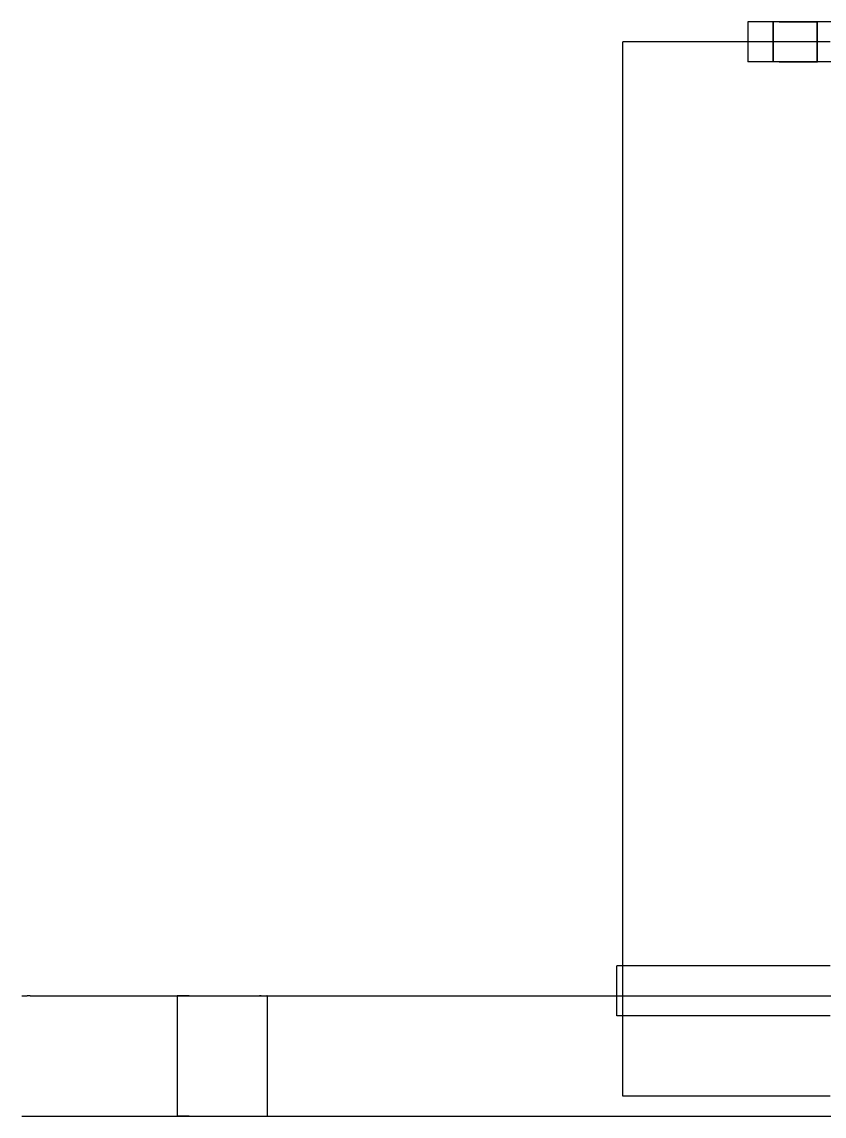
# Model space of a CAD drawing. Header units: millimetres. Extents: x -180 to 1414, y -663 to 972.
# Drawn here: x -115 to -34.9, y 0 to 109.2 of the extents above; entities that cross this region are included whole.
import ezdxf

# ---------------------------------------------------------------- set-up
doc = ezdxf.new("R2010")
doc.units = ezdxf.units.MM
doc.layers.add('FRONT', color=8, linetype='Continuous')

msp = doc.modelspace()

# ---------------------------------------------------------------- linework, layer by layer
at = {"layer": 'FRONT'}
for p, q in [((-42.38, 109.2), (-42.5, 109.2)), ((-42.5, 109.2), (-42.5, 105.2)), ((-42.03, 109.2), (-42.38, 109.2)), ((-41.43, 109.2), (-42.03, 109.2)), ((-40.61, 109.2), (-41.43, 109.2)), ((-39.56, 109.2), (-40.61, 109.2)), ((-39.95, 109.2), (-39.97, 109.2)), ((-39.97, 105.2), (-39.97, 109.2)), ((-39.97, 109.2), (-39.97, 109.2)), ((-39.95, 105.2), (-39.95, 109.2)), ((-39.94, 109.2), (-39.95, 109.2)), ((-39.92, 109.2), (-39.95, 109.2)), ((-39.92, 109.2), (-39.94, 109.2)), ((-39.89, 109.2), (-39.92, 109.2)), ((-39.88, 109.2), (-39.92, 109.2)), ((-39.85, 109.2), (-39.89, 109.2)), ((-39.82, 109.2), (-39.88, 109.2)), ((-39.8, 109.2), (-39.85, 109.2)), ((-39.76, 109.2), (-39.82, 109.2)), ((-39.73, 109.2), (-39.8, 109.2)), ((-39.68, 109.2), (-39.76, 109.2)), ((-39.65, 109.2), (-39.73, 109.2)), ((-39.59, 109.2), (-39.68, 109.2)), ((-39.56, 109.2), (-39.65, 109.2)), ((-39.49, 109.2), (-39.59, 109.2)), ((-38.29, 109.2), (-39.56, 109.2)), ((-39.47, 109.2), (-39.56, 109.2)), ((-39.39, 109.2), (-39.49, 109.2)), ((-39.36, 109.2), (-39.47, 109.2)), ((-39.39, 109.2), (-39.27, 109.2)), ((-39.36, 109.2), (-39.24, 109.2)), ((-39.27, 109.2), (-39.14, 109.2)), ((-39.24, 109.2), (-39.12, 109.2)), ((-39.14, 109.2), (-39.01, 109.2)), ((-39.12, 109.2), (-38.99, 109.2)), ((-39.01, 109.2), (-38.87, 109.2)), ((-38.99, 109.2), (-38.85, 109.2)), ((-38.87, 109.2), (-38.73, 109.2)), ((-38.85, 109.2), (-38.7, 109.2)), ((-38.73, 109.2), (-38.58, 109.2)), ((-38.7, 109.2), (-38.55, 109.2)), ((-38.58, 109.2), (-38.42, 109.2)), ((-38.55, 109.2), (-38.4, 109.2)), ((-38.42, 109.2), (-38.26, 109.2)), ((-38.4, 109.2), (-38.24, 109.2)), ((-36.81, 109.2), (-38.29, 109.2)), ((-38.26, 109.2), (-38.1, 109.2)), ((-38.24, 109.2), (-38.08, 109.2)), ((-38.1, 109.2), (-37.94, 109.2)), ((-38.08, 109.2), (-37.91, 109.2)), ((-37.94, 109.2), (-37.77, 109.2)), ((-37.91, 109.2), (-37.75, 109.2)), ((-37.77, 109.2), (-37.61, 109.2)), ((-37.75, 109.2), (-37.58, 109.2)), ((-37.61, 109.2), (-37.45, 109.2)), ((-37.58, 109.2), (-37.42, 109.2)), ((-37.45, 109.2), (-37.28, 109.2)), ((-37.42, 109.2), (-37.26, 109.2)), ((-37.28, 109.2), (-37.12, 109.2)), ((-37.26, 109.2), (-37.1, 109.2)), ((-37.12, 109.2), (-36.97, 109.2)), ((-37.1, 109.2), (-36.94, 109.2)), ((-36.97, 109.2), (-36.82, 109.2)), ((-36.94, 109.2), (-36.79, 109.2)), ((-36.82, 109.2), (-36.67, 109.2)), ((-35.12, 109.2), (-36.81, 109.2)), ((-36.79, 109.2), (-36.65, 109.2)), ((-36.67, 109.2), (-36.53, 109.2)), ((-36.65, 109.2), (-36.51, 109.2)), ((-36.53, 109.2), (-36.4, 109.2)), ((-36.51, 109.2), (-36.38, 109.2)), ((-36.4, 109.2), (-36.28, 109.2)), ((-36.38, 109.2), (-36.25, 109.2)), ((-36.28, 109.2), (-36.16, 109.2)), ((-36.25, 109.2), (-36.13, 109.2)), ((-36.16, 109.2), (-36.05, 109.2)), ((-36.13, 109.2), (-36.03, 109.2)), ((-36.05, 109.2), (-35.96, 109.2)), ((-36.03, 109.2), (-35.93, 109.2)), ((-35.96, 109.2), (-35.87, 109.2)), ((-35.93, 109.2), (-35.84, 109.2)), ((-35.87, 109.2), (-35.79, 109.2)), ((-35.84, 109.2), (-35.77, 109.2)), ((-35.79, 109.2), (-35.73, 109.2)), ((-35.77, 109.2), (-35.7, 109.2)), ((-35.73, 109.2), (-35.67, 109.2)), ((-35.7, 109.2), (-35.64, 109.2)), ((-35.67, 109.2), (-35.63, 109.2)), ((-35.64, 109.2), (-35.6, 109.2)), ((-35.63, 109.2), (-35.6, 109.2)), ((-35.6, 109.2), (-35.57, 109.2)), ((-35.58, 109.2), (-35.6, 109.2)), ((-35.58, 109.2), (-35.57, 109.2)), ((-35.57, 109.2), (-35.55, 109.2)), ((-35.57, 105.2), (-35.57, 109.2)), ((-35.55, 105.2), (-35.55, 109.2)), ((-35.55, 109.2), (-35.55, 109.2)), ((-33.23, 109.2), (-35.12, 109.2)), ((-54.85, 107.2), (-55, 107.2)), ((-55, 2), (-55, 107.2)), ((-54.39, 107.2), (-54.85, 107.2)), ((-53.62, 107.2), (-54.39, 107.2)), ((-52.56, 107.2), (-53.62, 107.2)), ((-51.2, 107.2), (-52.56, 107.2)), ((-49.55, 107.2), (-51.2, 107.2)), ((-47.63, 107.2), (-49.55, 107.2)), ((-45.44, 107.2), (-47.63, 107.2)), ((-43, 107.2), (-45.44, 107.2)), ((-40.32, 107.2), (-43, 107.2)), ((-37.41, 107.2), (-40.32, 107.2)), ((-34.29, 107.2), (-37.41, 107.2)), ((-42.38, 105.2), (-42.5, 105.2)), ((-42.03, 105.2), (-42.38, 105.2)), ((-41.43, 105.2), (-42.03, 105.2)), ((-40.61, 105.2), (-41.43, 105.2)), ((-39.56, 105.2), (-40.61, 105.2)), ((-39.95, 105.2), (-39.97, 105.2)), ((-39.97, 105.2), (-39.97, 105.2)), ((-39.94, 105.2), (-39.95, 105.2)), ((-39.92, 105.2), (-39.95, 105.2)), ((-39.92, 105.2), (-39.94, 105.2)), ((-39.89, 105.2), (-39.92, 105.2)), ((-39.88, 105.2), (-39.92, 105.2)), ((-39.85, 105.2), (-39.89, 105.2)), ((-39.82, 105.2), (-39.88, 105.2)), ((-39.8, 105.2), (-39.85, 105.2)), ((-39.76, 105.2), (-39.82, 105.2)), ((-39.73, 105.2), (-39.8, 105.2)), ((-39.68, 105.2), (-39.76, 105.2)), ((-39.65, 105.2), (-39.73, 105.2)), ((-39.59, 105.2), (-39.68, 105.2)), ((-39.56, 105.2), (-39.65, 105.2)), ((-39.49, 105.2), (-39.59, 105.2)), ((-38.29, 105.2), (-39.56, 105.2)), ((-39.47, 105.2), (-39.56, 105.2)), ((-39.39, 105.2), (-39.49, 105.2)), ((-39.36, 105.2), (-39.47, 105.2)), ((-39.39, 105.2), (-39.27, 105.2)), ((-39.24, 105.2), (-39.36, 105.2)), ((-39.27, 105.2), (-39.14, 105.2)), ((-39.24, 105.2), (-39.12, 105.2)), ((-39.14, 105.2), (-39.01, 105.2)), ((-39.12, 105.2), (-38.99, 105.2)), ((-39.01, 105.2), (-38.87, 105.2)), ((-38.99, 105.2), (-38.85, 105.2)), ((-38.87, 105.2), (-38.73, 105.2)), ((-38.85, 105.2), (-38.7, 105.2)), ((-38.73, 105.2), (-38.58, 105.2)), ((-38.7, 105.2), (-38.55, 105.2)), ((-38.58, 105.2), (-38.42, 105.2)), ((-38.55, 105.2), (-38.4, 105.2)), ((-38.42, 105.2), (-38.26, 105.2)), ((-38.4, 105.2), (-38.24, 105.2)), ((-36.81, 105.2), (-38.29, 105.2)), ((-38.26, 105.2), (-38.1, 105.2)), ((-38.24, 105.2), (-38.08, 105.2)), ((-38.1, 105.2), (-37.94, 105.2)), ((-38.08, 105.2), (-37.91, 105.2)), ((-37.94, 105.2), (-37.77, 105.2)), ((-37.91, 105.2), (-37.75, 105.2)), ((-37.77, 105.2), (-37.61, 105.2)), ((-37.75, 105.2), (-37.58, 105.2)), ((-37.61, 105.2), (-37.45, 105.2)), ((-37.58, 105.2), (-37.42, 105.2)), ((-37.45, 105.2), (-37.28, 105.2)), ((-37.42, 105.2), (-37.26, 105.2)), ((-37.28, 105.2), (-37.12, 105.2)), ((-37.26, 105.2), (-37.1, 105.2)), ((-37.12, 105.2), (-36.97, 105.2)), ((-37.1, 105.2), (-36.94, 105.2)), ((-36.97, 105.2), (-36.82, 105.2)), ((-36.94, 105.2), (-36.79, 105.2)), ((-36.82, 105.2), (-36.67, 105.2)), ((-35.12, 105.2), (-36.81, 105.2)), ((-36.79, 105.2), (-36.65, 105.2)), ((-36.67, 105.2), (-36.53, 105.2)), ((-36.65, 105.2), (-36.51, 105.2)), ((-36.53, 105.2), (-36.4, 105.2)), ((-36.51, 105.2), (-36.38, 105.2)), ((-36.4, 105.2), (-36.28, 105.2)), ((-36.38, 105.2), (-36.25, 105.2)), ((-36.28, 105.2), (-36.16, 105.2)), ((-36.25, 105.2), (-36.13, 105.2)), ((-36.16, 105.2), (-36.05, 105.2)), ((-36.13, 105.2), (-36.03, 105.2)), ((-36.05, 105.2), (-35.96, 105.2)), ((-36.03, 105.2), (-35.93, 105.2)), ((-35.96, 105.2), (-35.87, 105.2)), ((-35.93, 105.2), (-35.84, 105.2)), ((-35.87, 105.2), (-35.79, 105.2)), ((-35.84, 105.2), (-35.77, 105.2)), ((-35.79, 105.2), (-35.73, 105.2)), ((-35.77, 105.2), (-35.7, 105.2)), ((-35.73, 105.2), (-35.67, 105.2)), ((-35.7, 105.2), (-35.64, 105.2)), ((-35.67, 105.2), (-35.63, 105.2)), ((-35.64, 105.2), (-35.6, 105.2)), ((-35.63, 105.2), (-35.6, 105.2)), ((-35.6, 105.2), (-35.57, 105.2)), ((-35.6, 105.2), (-35.58, 105.2)), ((-35.58, 105.2), (-35.57, 105.2)), ((-35.57, 105.2), (-35.55, 105.2)), ((-35.55, 105.2), (-35.55, 105.2)), ((-33.23, 105.2), (-35.12, 105.2)), ((-55.44, 15), (-55.6, 15)), ((-55.6, 10), (-55.6, 15)), ((-54.98, 15), (-55.44, 15)), ((-54.85, 15), (-55, 15)), ((-55, 10), (-55, 15)), ((-54.21, 15), (-54.98, 15)), ((-54.39, 15), (-54.85, 15)), ((-53.62, 15), (-54.39, 15)), ((-53.13, 15), (-54.21, 15)), ((-52.56, 15), (-53.62, 15)), ((-51.76, 15), (-53.13, 15)), ((-51.2, 15), (-52.56, 15)), ((-50.09, 15), (-51.76, 15)), ((-49.55, 15), (-51.2, 15)), ((-48.15, 15), (-50.09, 15)), ((-47.63, 15), (-49.55, 15)), ((-45.94, 15), (-48.15, 15)), ((-45.44, 15), (-47.63, 15)), ((-43.47, 15), (-45.94, 15)), ((-43, 15), (-45.44, 15)), ((-40.76, 15), (-43.47, 15)), ((-40.32, 15), (-43, 15)), ((-37.82, 15), (-40.76, 15)), ((-37.41, 15), (-40.32, 15)), ((-34.67, 15), (-37.82, 15)), ((-34.29, 15), (-37.41, 15)), ((-115, 12), (-114.97, 12)), ((-114.97, 12), (-114.87, 12)), ((-114.87, 12), (-114.7, 12)), ((-114.7, 12), (-114.47, 12)), ((-114.17, 12), (-114.47, 12)), ((-114.17, 12), (-113.81, 12)), ((-113.81, 12), (-113.39, 12)), ((-113.39, 12), (-112.91, 12)), ((-112.91, 12), (-112.38, 12)), ((-112.38, 12), (-111.8, 12)), ((-111.8, 12), (-111.16, 12)), ((-111.16, 12), (-110.48, 12)), ((-110.48, 12), (-109.76, 12)), ((-109.76, 12), (-109, 12)), ((-109, 12), (-108.21, 12)), ((-108.21, 12), (-107.38, 12)), ((-107.38, 12), (-106.54, 12)), ((-106.54, 12), (-105.67, 12)), ((-105.67, 12), (-104.79, 12)), ((-104.79, 12), (-103.9, 12)), ((-103.9, 12), (-103, 12)), ((-103, 12), (103, 12)), ((-99.49, 12), (-99.5, 12)), ((-99.5, 12), (-99.5, 0)), ((-99.45, 12), (-99.49, 12)), ((-99.39, 12), (-99.45, 12)), ((-99.3, 12), (-99.39, 12)), ((-99.19, 12), (-99.3, 12)), ((-99.05, 12), (-99.19, 12)), ((-98.9, 12), (-99.05, 12)), ((-98.72, 12), (-98.9, 12)), ((-98.52, 12), (-98.72, 12)), ((-98.3, 12), (-98.52, 12)), ((-98.3, 12), (-98.06, 12)), ((-98.06, 12), (-97.81, 12)), ((-97.81, 12), (-97.53, 12)), ((-97.53, 12), (-97.25, 12)), ((-97.25, 12), (-96.95, 12)), ((-96.95, 12), (-96.64, 12)), ((-96.64, 12), (-96.33, 12)), ((-96.33, 12), (-96, 12)), ((-96, 12), (-95.67, 12)), ((-95.67, 12), (-95.34, 12)), ((-95.34, 12), (-95, 12)), ((-95, 12), (-94.66, 12)), ((-94.66, 12), (-94.33, 12)), ((-94.33, 12), (-94, 12)), ((-94, 12), (-93.67, 12)), ((-93.67, 12), (-93.36, 12)), ((-93.36, 12), (-93.05, 12)), ((-93.05, 12), (-92.75, 12)), ((-92.75, 12), (-92.47, 12)), ((-92.47, 12), (-92.19, 12)), ((-92.19, 12), (-91.94, 12)), ((-91.94, 12), (-91.7, 12)), ((-91.7, 12), (-91.48, 12)), ((-91.48, 12), (-91.28, 12)), ((-91.1, 12), (-91.28, 12)), ((-91.1, 12), (-90.95, 12)), ((-90.95, 12), (-90.81, 12)), ((-90.81, 12), (-90.7, 12)), ((-90.7, 12), (-90.61, 12)), ((-90.61, 12), (-90.55, 12)), ((-90.51, 12), (-90.55, 12)), ((-90.51, 12), (-90.5, 12)), ((-90.5, 12), (-90.5, 0)), ((-55.44, 10), (-55.6, 10)), ((-54.98, 10), (-55.44, 10)), ((-54.85, 10), (-55, 10)), ((-54.21, 10), (-54.98, 10)), ((-54.39, 10), (-54.85, 10)), ((-53.62, 10), (-54.39, 10)), ((-53.13, 10), (-54.21, 10)), ((-52.56, 10), (-53.62, 10)), ((-51.76, 10), (-53.13, 10)), ((-51.2, 10), (-52.56, 10)), ((-50.09, 10), (-51.76, 10)), ((-49.55, 10), (-51.2, 10)), ((-48.15, 10), (-50.09, 10)), ((-47.63, 10), (-49.55, 10)), ((-45.94, 10), (-48.15, 10)), ((-45.44, 10), (-47.63, 10)), ((-43.47, 10), (-45.94, 10)), ((-43, 10), (-45.44, 10)), ((-40.76, 10), (-43.47, 10)), ((-40.32, 10), (-43, 10)), ((-37.82, 10), (-40.76, 10)), ((-37.41, 10), (-40.32, 10)), ((-34.67, 10), (-37.82, 10)), ((-34.29, 10), (-37.41, 10)), ((-54.85, 2), (-55, 2)), ((-54.39, 2), (-54.85, 2)), ((-53.62, 2), (-54.39, 2)), ((-52.56, 2), (-53.62, 2)), ((-51.2, 2), (-52.56, 2)), ((-49.55, 2), (-51.2, 2)), ((-47.63, 2), (-49.55, 2)), ((-45.44, 2), (-47.63, 2)), ((-43, 2), (-45.44, 2)), ((-40.32, 2), (-43, 2)), ((-37.41, 2), (-40.32, 2)), ((-34.29, 2), (-37.41, 2)), ((-115, 0), (-114.97, 0)), ((-114.97, 0), (-114.87, 0)), ((-114.87, 0), (-114.7, 0)), ((-114.7, 0), (-114.47, 0)), ((-114.47, 0), (-114.17, 0)), ((-114.17, 0), (-113.81, 0)), ((-113.81, 0), (-113.39, 0)), ((-113.39, 0), (-112.91, 0)), ((-112.91, 0), (-112.38, 0)), ((-112.38, 0), (-111.8, 0)), ((-111.8, 0), (-111.16, 0)), ((-111.16, 0), (-110.48, 0)), ((-110.48, 0), (-109.76, 0)), ((-109.76, 0), (-109, 0)), ((-109, 0), (-108.21, 0)), ((-108.21, 0), (-107.38, 0)), ((-107.38, 0), (-106.54, 0)), ((-106.54, 0), (-105.67, 0)), ((-105.67, 0), (-104.79, 0)), ((-104.79, 0), (-103.9, 0)), ((-103.9, 0), (-103, 0)), ((-103, 0), (103, 0)), ((-99.49, 0), (-99.5, 0)), ((-99.45, 0), (-99.49, 0)), ((-99.39, 0), (-99.45, 0)), ((-99.3, 0), (-99.39, 0)), ((-99.19, 0), (-99.3, 0)), ((-99.05, 0), (-99.19, 0)), ((-98.9, 0), (-99.05, 0)), ((-98.72, 0), (-98.9, 0)), ((-98.52, 0), (-98.72, 0)), ((-98.3, 0), (-98.52, 0)), ((-98.3, 0), (-98.06, 0)), ((-98.06, 0), (-97.81, 0)), ((-97.81, 0), (-97.53, 0)), ((-97.53, 0), (-97.25, 0)), ((-97.25, 0), (-96.95, 0)), ((-96.95, 0), (-96.64, 0)), ((-96.64, 0), (-96.33, 0)), ((-96.33, 0), (-96, 0)), ((-96, 0), (-95.67, 0)), ((-95.67, 0), (-95.34, 0)), ((-95.34, 0), (-95, 0)), ((-95, 0), (-94.66, 0)), ((-94.66, 0), (-94.33, 0)), ((-94.33, 0), (-94, 0)), ((-94, 0), (-93.67, 0)), ((-93.67, 0), (-93.36, 0)), ((-93.36, 0), (-93.05, 0)), ((-93.05, 0), (-92.75, 0)), ((-92.75, 0), (-92.47, 0)), ((-92.47, 0), (-92.19, 0)), ((-92.19, 0), (-91.94, 0)), ((-91.94, 0), (-91.7, 0)), ((-91.7, 0), (-91.48, 0)), ((-91.48, 0), (-91.28, 0)), ((-91.28, 0), (-91.1, 0)), ((-91.1, 0), (-90.95, 0)), ((-90.95, 0), (-90.81, 0)), ((-90.81, 0), (-90.7, 0)), ((-90.7, 0), (-90.61, 0)), ((-90.61, 0), (-90.55, 0)), ((-90.55, 0), (-90.51, 0)), ((-90.51, 0), (-90.5, 0))]:
    msp.add_line(p, q, dxfattribs=at)

doc.saveas('drawing.dxf')
